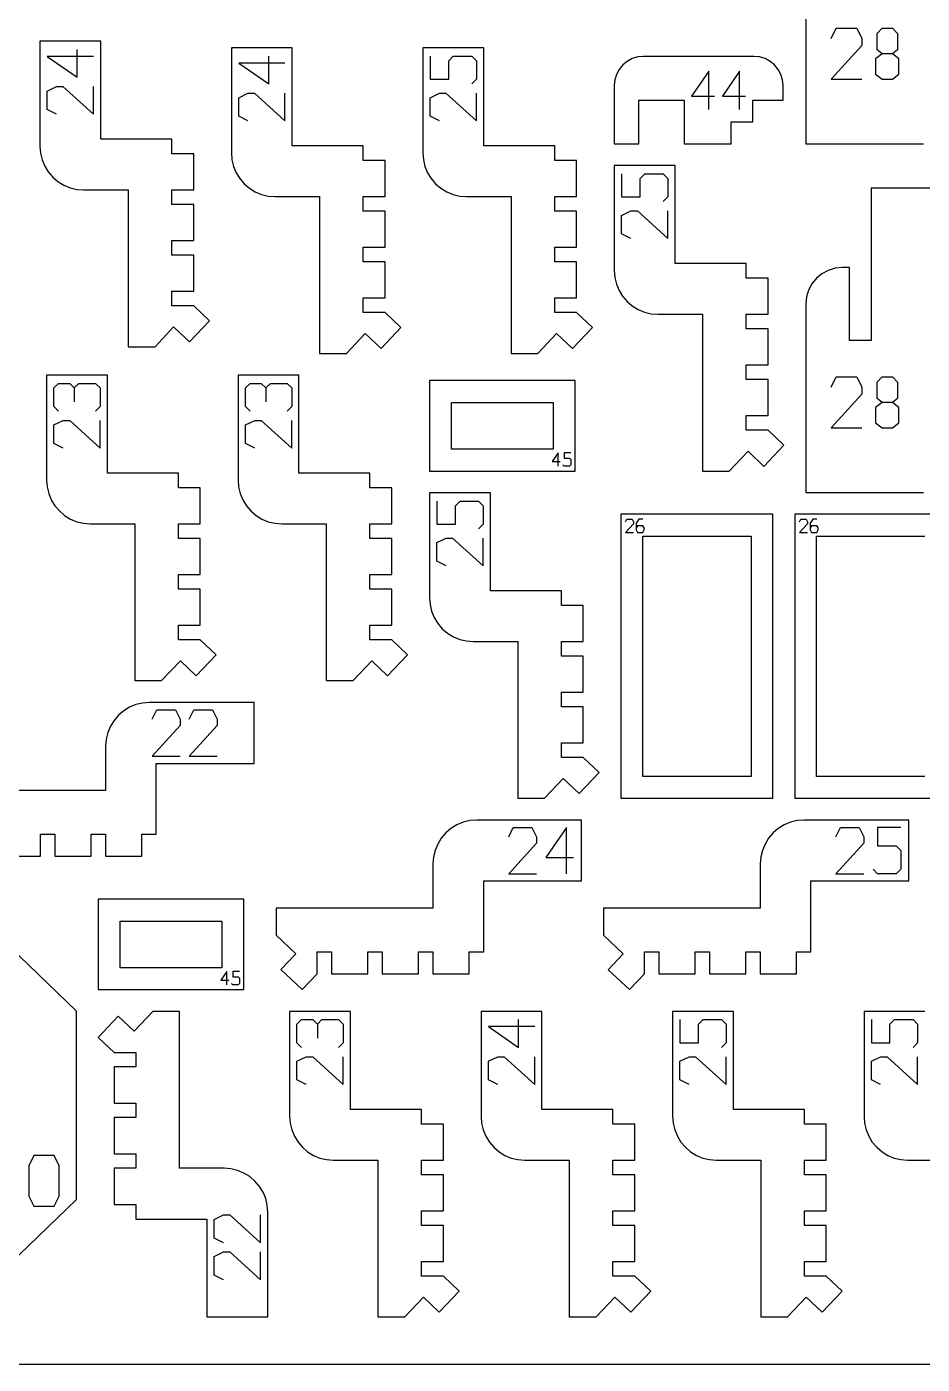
# Model space of a CAD drawing. Header units: millimetres. Extents: x 0 to 600, y 0 to 450.
# Drawn here: x 133.2 to 256.2, y 0 to 183.7 of the extents above; entities that cross this region are included whole.
import ezdxf

# ---------------------------------------------------------------- set-up
doc = ezdxf.new("R2010")
doc.units = ezdxf.units.MM
for name, color, linetype in [('CUT', 1, 'Continuous'), ('ENGRAVE', 5, 'Continuous'), ('SHEET', 8, 'Continuous')]:
    doc.layers.add(name, color=color, linetype=linetype)

msp = doc.modelspace()

# ---------------------------------------------------------------- linework, layer by layer
at = {"layer": 'CUT'}
for p, q in [((240.18, 193.56), (240.18, 167.66)), ((134.99, 181.74), (134.99, 167.33)), ((143.36, 181.74), (134.99, 181.74)), ((143.36, 168.29), (143.36, 181.74)), ((161.29, 180.83), (161.29, 166.41)), ((169.65, 180.83), (161.29, 180.83)), ((169.65, 167.38), (169.65, 180.83)), ((195.95, 180.83), (187.58, 180.83)), ((187.58, 180.83), (187.58, 166.41)), ((195.95, 167.38), (195.95, 180.83)), ((215.05, 178.49), (214.55, 177.89)), ((215.66, 178.99), (215.05, 178.49)), ((216.35, 179.36), (215.66, 178.99)), ((217.1, 179.59), (216.35, 179.36)), ((217.88, 179.66), (217.1, 179.59)), ((233.06, 179.66), (217.88, 179.66)), ((233.84, 179.59), (233.06, 179.66)), ((234.59, 179.36), (233.84, 179.59)), ((235.28, 178.99), (234.59, 179.36)), ((235.89, 178.49), (235.28, 178.99)), ((236.39, 177.89), (235.89, 178.49)), ((213.96, 176.44), (213.88, 175.66)), ((214.18, 177.19), (213.96, 176.44)), ((214.55, 177.89), (214.18, 177.19)), ((236.76, 177.19), (236.39, 177.89)), ((236.98, 176.44), (236.76, 177.19)), ((237.06, 175.66), (236.98, 176.44)), ((213.88, 175.66), (213.88, 167.66)), ((237.06, 173.66), (237.06, 175.66)), ((217.23, 167.66), (217.23, 173.66)), ((217.23, 173.66), (223.49, 173.66)), ((223.49, 173.66), (223.49, 167.66)), ((232.92, 170.66), (232.92, 173.66)), ((232.92, 173.66), (237.06, 173.66)), ((229.92, 167.66), (229.92, 170.66)), ((229.92, 170.66), (232.92, 170.66)), ((134.99, 167.33), (135.07, 166.39)), ((153.11, 168.29), (143.36, 168.29)), ((153.11, 166.29), (153.11, 168.29)), ((179.4, 167.38), (169.65, 167.38)), ((179.4, 165.37), (179.4, 167.38)), ((205.7, 167.38), (195.95, 167.38)), ((205.7, 165.37), (205.7, 167.38)), ((213.88, 167.66), (217.23, 167.66)), ((223.49, 167.66), (229.92, 167.66)), ((240.18, 167.66), (256.35, 167.66)), ((135.07, 166.39), (135.29, 165.48)), ((135.29, 165.48), (135.65, 164.61)), ((156.11, 166.29), (153.11, 166.29)), ((156.11, 161.33), (156.11, 166.29)), ((161.29, 166.41), (161.36, 165.48)), ((161.36, 165.48), (161.58, 164.56)), ((182.4, 165.37), (179.4, 165.37)), ((182.4, 160.41), (182.4, 165.37)), ((187.58, 166.41), (187.66, 165.48)), ((187.66, 165.48), (187.88, 164.56)), ((208.7, 165.37), (205.7, 165.37)), ((208.7, 160.41), (208.7, 165.37)), ((135.65, 164.61), (136.14, 163.8)), ((136.14, 163.8), (136.75, 163.09)), ((161.58, 164.56), (161.94, 163.69)), ((161.94, 163.69), (162.43, 162.89)), ((187.88, 164.56), (188.24, 163.69)), ((188.24, 163.69), (188.73, 162.89)), ((222.24, 164.66), (213.88, 164.66)), ((213.88, 164.66), (213.88, 150.25)), ((222.24, 151.21), (222.24, 164.66)), ((136.75, 163.09), (137.47, 162.48)), ((137.47, 162.48), (138.27, 161.98)), ((138.27, 161.98), (139.14, 161.62)), ((162.43, 162.89), (163.05, 162.17)), ((163.05, 162.17), (163.76, 161.56)), ((188.73, 162.89), (189.34, 162.17)), ((189.34, 162.17), (190.06, 161.56)), ((139.14, 161.62), (140.06, 161.4)), ((140.06, 161.4), (140.99, 161.33)), ((140.99, 161.33), (147.11, 161.33)), ((147.11, 161.33), (147.11, 139.79)), ((153.11, 161.33), (156.11, 161.33)), ((153.11, 159.33), (153.11, 161.33)), ((163.76, 161.56), (164.57, 161.07)), ((164.57, 161.07), (165.44, 160.71)), ((165.44, 160.71), (166.35, 160.49)), ((166.35, 160.49), (167.29, 160.41)), ((167.29, 160.41), (173.4, 160.41)), ((173.4, 160.41), (173.4, 138.87)), ((179.4, 160.41), (182.4, 160.41)), ((179.4, 158.41), (179.4, 160.41)), ((190.06, 161.56), (190.86, 161.07)), ((190.86, 161.07), (191.73, 160.71)), ((191.73, 160.71), (192.65, 160.49)), ((192.65, 160.49), (193.59, 160.41)), ((193.59, 160.41), (199.7, 160.41)), ((199.7, 160.41), (199.7, 138.87)), ((205.7, 160.41), (208.7, 160.41)), ((205.7, 158.41), (205.7, 160.41)), ((249.18, 161.55), (249.18, 140.65)), ((259.35, 161.55), (249.18, 161.55)), ((156.11, 159.33), (153.11, 159.33)), ((156.11, 154.37), (156.11, 159.33)), ((182.4, 158.41), (179.4, 158.41)), ((182.4, 153.45), (182.4, 158.41)), ((208.7, 158.41), (205.7, 158.41)), ((208.7, 153.45), (208.7, 158.41)), ((153.11, 154.37), (156.11, 154.37)), ((153.11, 152.37), (153.11, 154.37)), ((179.4, 153.45), (182.4, 153.45)), ((179.4, 151.45), (179.4, 153.45)), ((205.7, 153.45), (208.7, 153.45)), ((205.7, 151.45), (205.7, 153.45)), ((156.11, 152.37), (153.11, 152.37)), ((156.11, 147.41), (156.11, 152.37)), ((182.4, 151.45), (179.4, 151.45)), ((182.4, 146.49), (182.4, 151.45)), ((208.7, 151.45), (205.7, 151.45)), ((208.7, 146.49), (208.7, 151.45)), ((232, 151.21), (222.24, 151.21)), ((232, 149.21), (232, 151.21)), ((213.88, 150.25), (213.95, 149.31)), ((213.95, 149.31), (214.17, 148.39)), ((235, 149.21), (232, 149.21)), ((235, 144.25), (235, 149.21)), ((241.64, 149.19), (241.02, 148.43)), ((242.4, 149.81), (241.64, 149.19)), ((243.26, 150.27), (242.4, 149.81)), ((244.2, 150.56), (243.26, 150.27)), ((245.18, 150.66), (244.2, 150.56)), ((246.18, 150.66), (245.18, 150.66)), ((246.18, 140.65), (246.18, 150.66)), ((153.11, 145.41), (153.11, 147.41)), ((153.11, 147.41), (156.11, 147.41)), ((214.17, 148.39), (214.53, 147.52)), ((214.53, 147.52), (215.03, 146.72)), ((240.56, 147.57), (240.27, 146.63)), ((241.02, 148.43), (240.56, 147.57)), ((156.11, 145.41), (153.11, 145.41)), ((158.29, 143.34), (156.11, 145.41)), ((179.4, 144.49), (179.4, 146.49)), ((179.4, 146.49), (182.4, 146.49)), ((205.7, 146.49), (208.7, 146.49)), ((205.7, 144.49), (205.7, 146.49)), ((215.03, 146.72), (215.64, 146)), ((215.64, 146), (216.35, 145.39)), ((216.35, 145.39), (217.16, 144.9)), ((240.27, 146.63), (240.18, 145.65)), ((240.18, 145.65), (240.18, 119.76)), ((155.54, 140.44), (158.29, 143.34)), ((182.4, 144.49), (179.4, 144.49)), ((184.58, 142.43), (182.4, 144.49)), ((208.7, 144.49), (205.7, 144.49)), ((210.88, 142.43), (208.7, 144.49)), ((217.16, 144.9), (218.03, 144.54)), ((218.03, 144.54), (218.94, 144.32)), ((218.94, 144.32), (219.88, 144.25)), ((219.88, 144.25), (225.99, 144.25)), ((225.99, 144.25), (225.99, 122.71)), ((232, 144.25), (235, 144.25)), ((232, 142.25), (232, 144.25)), ((150.8, 139.79), (153.36, 142.5)), ((153.36, 142.5), (155.54, 140.44)), ((177.09, 138.87), (179.66, 141.58)), ((179.66, 141.58), (181.84, 139.52)), ((181.84, 139.52), (184.58, 142.43)), ((203.39, 138.87), (205.95, 141.58)), ((205.95, 141.58), (208.13, 139.52)), ((208.13, 139.52), (210.88, 142.43)), ((235, 142.25), (232, 142.25)), ((235, 137.28), (235, 142.25)), ((147.11, 139.79), (150.8, 139.79)), ((249.18, 140.65), (246.18, 140.65)), ((173.4, 138.87), (177.09, 138.87)), ((199.7, 138.87), (203.39, 138.87)), ((232, 137.28), (235, 137.28)), ((232, 135.28), (232, 137.28)), ((144.27, 135.87), (135.91, 135.87)), ((135.91, 135.87), (135.91, 121.46)), ((144.27, 122.42), (144.27, 135.87)), ((170.57, 135.87), (162.2, 135.87)), ((162.2, 135.87), (162.2, 121.46)), ((170.57, 122.42), (170.57, 135.87)), ((188.5, 135.14), (188.5, 122.71)), ((208.5, 135.14), (188.5, 135.14)), ((208.5, 122.71), (208.5, 135.14)), ((235, 135.28), (232, 135.28)), ((235, 130.32), (235, 135.28)), ((191.5, 125.71), (191.5, 132.14)), ((191.5, 132.14), (205.5, 132.14)), ((205.5, 132.14), (205.5, 125.71)), ((232, 130.32), (235, 130.32)), ((232, 128.32), (232, 130.32)), ((235, 128.32), (232, 128.32)), ((237.18, 126.26), (235, 128.32)), ((205.5, 125.71), (191.5, 125.71)), ((229.68, 122.71), (232.25, 125.42)), ((232.25, 125.42), (234.43, 123.35)), ((234.43, 123.35), (237.18, 126.26)), ((135.91, 121.46), (135.98, 120.52)), ((154.02, 122.42), (144.27, 122.42)), ((154.02, 120.42), (154.02, 122.42)), ((162.2, 121.46), (162.28, 120.52)), ((180.32, 122.42), (170.57, 122.42)), ((180.32, 120.42), (180.32, 122.42)), ((188.5, 122.71), (208.5, 122.71)), ((225.99, 122.71), (229.68, 122.71)), ((135.98, 120.52), (136.2, 119.61)), ((136.2, 119.61), (136.56, 118.73)), ((157.02, 120.42), (154.02, 120.42)), ((157.02, 115.46), (157.02, 120.42)), ((162.28, 120.52), (162.5, 119.61)), ((162.5, 119.61), (162.86, 118.73)), ((183.32, 120.42), (180.32, 120.42)), ((183.32, 115.46), (183.32, 120.42)), ((196.86, 119.71), (188.5, 119.71)), ((188.5, 119.71), (188.5, 105.29)), ((196.86, 106.25), (196.86, 119.71)), ((240.18, 119.76), (256.35, 119.76)), ((136.56, 118.73), (137.05, 117.93)), ((137.05, 117.93), (137.67, 117.22)), ((162.86, 118.73), (163.35, 117.93)), ((163.35, 117.93), (163.96, 117.22)), ((137.67, 117.22), (138.38, 116.6)), ((138.38, 116.6), (139.19, 116.11)), ((139.19, 116.11), (140.06, 115.75)), ((163.96, 117.22), (164.68, 116.6)), ((164.68, 116.6), (165.48, 116.11)), ((165.48, 116.11), (166.35, 115.75)), ((235.67, 116.76), (214.8, 116.76)), ((214.8, 116.76), (214.8, 77.75)), ((235.67, 77.75), (235.67, 116.76)), ((259.54, 116.76), (238.67, 116.76)), ((238.67, 116.76), (238.67, 77.75)), ((140.06, 115.75), (140.97, 115.53)), ((140.97, 115.53), (141.91, 115.46)), ((141.91, 115.46), (148.02, 115.46)), ((148.02, 115.46), (148.02, 93.92)), ((154.02, 115.46), (157.02, 115.46)), ((154.02, 113.46), (154.02, 115.46)), ((166.35, 115.75), (167.27, 115.53)), ((167.27, 115.53), (168.21, 115.46)), ((168.21, 115.46), (174.32, 115.46)), ((174.32, 115.46), (174.32, 93.92)), ((180.32, 115.46), (183.32, 115.46)), ((180.32, 113.46), (180.32, 115.46)), ((157.02, 113.46), (154.02, 113.46)), ((157.02, 108.5), (157.02, 113.46)), ((183.32, 113.46), (180.32, 113.46)), ((183.32, 108.5), (183.32, 113.46)), ((217.8, 113.76), (232.67, 113.76)), ((217.8, 80.75), (217.8, 113.76)), ((232.67, 113.76), (232.67, 80.75)), ((241.67, 113.76), (256.54, 113.76)), ((241.67, 80.75), (241.67, 113.76)), ((154.02, 108.5), (157.02, 108.5)), ((154.02, 106.5), (154.02, 108.5)), ((180.32, 108.5), (183.32, 108.5)), ((180.32, 106.5), (180.32, 108.5)), ((157.02, 106.5), (154.02, 106.5)), ((157.02, 101.53), (157.02, 106.5)), ((183.32, 106.5), (180.32, 106.5)), ((183.32, 101.53), (183.32, 106.5)), ((188.5, 105.29), (188.57, 104.35)), ((206.62, 106.25), (196.86, 106.25)), ((206.62, 104.25), (206.62, 106.25)), ((188.57, 104.35), (188.79, 103.44)), ((188.79, 103.44), (189.15, 102.57)), ((209.62, 104.25), (206.62, 104.25)), ((209.62, 99.29), (209.62, 104.25)), ((154.02, 101.53), (157.02, 101.53)), ((154.02, 99.53), (154.02, 101.53)), ((180.32, 101.53), (183.32, 101.53)), ((180.32, 99.53), (180.32, 101.53)), ((189.15, 102.57), (189.65, 101.77)), ((189.65, 101.77), (190.26, 101.05)), ((157.02, 99.53), (154.02, 99.53)), ((159.2, 97.47), (157.02, 99.53)), ((183.32, 99.53), (180.32, 99.53)), ((185.5, 97.47), (183.32, 99.53)), ((190.26, 101.05), (190.97, 100.44)), ((190.97, 100.44), (191.78, 99.95)), ((191.78, 99.95), (192.65, 99.58)), ((192.65, 99.58), (193.56, 99.37)), ((193.56, 99.37), (194.5, 99.29)), ((194.5, 99.29), (200.61, 99.29)), ((200.61, 99.29), (200.61, 77.75)), ((206.62, 99.29), (209.62, 99.29)), ((206.62, 97.29), (206.62, 99.29)), ((156.45, 94.57), (159.2, 97.47)), ((182.75, 94.57), (185.5, 97.47)), ((151.71, 93.92), (154.28, 96.63)), ((154.28, 96.63), (156.45, 94.57)), ((178.01, 93.92), (180.57, 96.63)), ((180.57, 96.63), (182.75, 94.57)), ((209.62, 97.29), (206.62, 97.29)), ((209.62, 92.33), (209.62, 97.29)), ((148.02, 93.92), (151.71, 93.92)), ((174.32, 93.92), (178.01, 93.92)), ((206.62, 92.33), (209.62, 92.33)), ((206.62, 90.33), (206.62, 92.33)), ((147.3, 90.26), (146.5, 89.77)), ((148.17, 90.62), (147.3, 90.26)), ((149.08, 90.84), (148.17, 90.62)), ((150.02, 90.92), (149.08, 90.84)), ((164.44, 90.92), (150.02, 90.92)), ((164.44, 82.55), (164.44, 90.92)), ((209.62, 90.33), (206.62, 90.33)), ((209.62, 85.37), (209.62, 90.33)), ((145.17, 88.44), (144.68, 87.64)), ((145.78, 89.16), (145.17, 88.44)), ((146.5, 89.77), (145.78, 89.16)), ((144.32, 86.77), (144.1, 85.86)), ((144.68, 87.64), (144.32, 86.77)), ((144.1, 85.86), (144.02, 84.92)), ((144.02, 84.92), (144.02, 78.8)), ((206.62, 85.37), (209.62, 85.37)), ((206.62, 83.37), (206.62, 85.37)), ((209.62, 83.37), (206.62, 83.37)), ((211.8, 81.31), (209.62, 83.37)), ((150.98, 82.55), (164.44, 82.55)), ((150.98, 72.8), (150.98, 82.55)), ((209.05, 78.4), (211.8, 81.31)), ((204.3, 77.75), (206.87, 80.46)), ((206.87, 80.46), (209.05, 78.4)), ((232.67, 80.75), (217.8, 80.75)), ((256.54, 80.75), (241.67, 80.75)), ((144.02, 78.8), (122.48, 78.8)), ((200.61, 77.75), (204.3, 77.75)), ((214.8, 77.75), (235.67, 77.75)), ((238.67, 77.75), (259.54, 77.75)), ((191.45, 73.61), (190.74, 72.99)), ((192.25, 74.1), (191.45, 73.61)), ((193.12, 74.46), (192.25, 74.1)), ((194.04, 74.68), (193.12, 74.46)), ((194.98, 74.75), (194.04, 74.68)), ((209.39, 74.75), (194.98, 74.75)), ((209.39, 66.39), (209.39, 74.75)), ((236.41, 73.61), (235.69, 72.99)), ((237.21, 74.1), (236.41, 73.61)), ((238.08, 74.46), (237.21, 74.1)), ((239, 74.68), (238.08, 74.46)), ((239.93, 74.75), (239, 74.68)), ((254.35, 74.75), (239.93, 74.75)), ((254.35, 66.39), (254.35, 74.75)), ((135.06, 72.8), (137.06, 72.8)), ((135.06, 69.8), (135.06, 72.8)), ((137.06, 72.8), (137.06, 69.8)), ((142.02, 72.8), (144.02, 72.8)), ((142.02, 69.8), (142.02, 72.8)), ((144.02, 72.8), (144.02, 69.8)), ((148.98, 72.8), (150.98, 72.8)), ((148.98, 69.8), (148.98, 72.8)), ((190.12, 72.28), (189.63, 71.47)), ((190.74, 72.99), (190.12, 72.28)), ((235.08, 72.28), (234.59, 71.47)), ((235.69, 72.99), (235.08, 72.28)), ((189.27, 70.6), (189.05, 69.69)), ((189.63, 71.47), (189.27, 70.6)), ((234.23, 70.6), (234.01, 69.69)), ((234.59, 71.47), (234.23, 70.6)), ((130.1, 69.8), (135.06, 69.8)), ((137.06, 69.8), (142.02, 69.8)), ((144.02, 69.8), (148.98, 69.8)), ((189.05, 69.69), (188.98, 68.75)), ((188.98, 68.75), (188.98, 62.64)), ((234.01, 69.69), (233.93, 68.75)), ((233.93, 68.75), (233.93, 62.64)), ((195.94, 66.39), (209.39, 66.39)), ((195.94, 56.64), (195.94, 66.39)), ((240.89, 66.39), (254.35, 66.39)), ((240.89, 56.64), (240.89, 66.39)), ((143, 63.89), (143, 51.46)), ((163, 63.89), (143, 63.89)), ((163, 51.46), (163, 63.89)), ((188.98, 62.64), (167.44, 62.64)), ((167.44, 62.64), (167.44, 58.95)), ((233.93, 62.64), (212.39, 62.64)), ((212.39, 62.64), (212.39, 58.95)), ((146, 54.46), (146, 60.88)), ((146, 60.88), (160, 60.88)), ((160, 60.88), (160, 54.46)), ((167.44, 58.95), (170.15, 56.38)), ((212.39, 58.95), (215.1, 56.38)), ((140, 48.5), (129.52, 58.62)), ((170.15, 56.38), (168.09, 54.21)), ((173.05, 56.64), (175.05, 56.64)), ((173.05, 53.64), (173.05, 56.64)), ((175.05, 56.64), (175.05, 53.64)), ((180.02, 53.64), (180.02, 56.64)), ((180.02, 56.64), (182.02, 56.64)), ((182.02, 56.64), (182.02, 53.64)), ((186.98, 56.64), (188.98, 56.64)), ((186.98, 53.64), (186.98, 56.64)), ((188.98, 56.64), (188.98, 53.64)), ((193.94, 56.64), (195.94, 56.64)), ((193.94, 53.64), (193.94, 56.64)), ((215.1, 56.38), (213.04, 54.2)), ((218.01, 53.63), (218.01, 56.64)), ((218.01, 56.64), (220.01, 56.64)), ((220.01, 56.64), (220.01, 53.63)), ((224.97, 53.63), (224.97, 56.64)), ((224.97, 56.64), (226.97, 56.64)), ((226.97, 56.64), (226.97, 53.63)), ((231.93, 56.64), (233.93, 56.64)), ((231.93, 53.63), (231.93, 56.64)), ((233.93, 56.64), (233.93, 53.63)), ((238.89, 56.64), (240.89, 56.64)), ((238.89, 53.63), (238.89, 56.64)), ((160, 54.46), (146, 54.46)), ((168.09, 54.21), (170.99, 51.46)), ((170.99, 51.46), (173.05, 53.64)), ((175.05, 53.64), (180.02, 53.64)), ((182.02, 53.64), (186.98, 53.64)), ((188.98, 53.64), (193.94, 53.64)), ((213.04, 54.2), (215.95, 51.46)), ((215.95, 51.46), (218.01, 53.63)), ((220.01, 53.63), (224.97, 53.63)), ((226.97, 53.63), (231.93, 53.63)), ((233.93, 53.63), (238.89, 53.63)), ((143, 51.46), (163, 51.46)), ((140, 22.62), (140, 48.5)), ((145.74, 47.81), (143, 44.9)), ((147.92, 45.75), (145.74, 47.81)), ((150.49, 48.46), (147.92, 45.75)), ((154.18, 48.46), (150.49, 48.46)), ((154.18, 26.92), (154.18, 48.46)), ((177.66, 48.46), (169.29, 48.46)), ((169.29, 48.46), (169.29, 34.04)), ((177.66, 35), (177.66, 48.46)), ((195.59, 48.46), (195.59, 34.04)), ((203.95, 48.46), (195.59, 48.46)), ((203.95, 35), (203.95, 48.46)), ((230.25, 48.46), (221.88, 48.46)), ((221.88, 48.46), (221.88, 34.04)), ((230.25, 35), (230.25, 48.46)), ((256.54, 48.46), (248.18, 48.46)), ((248.18, 48.46), (248.18, 34.04)), ((143, 44.9), (145.18, 42.84)), ((145.18, 42.84), (148.18, 42.84)), ((148.18, 42.84), (148.18, 40.84)), ((145.18, 40.84), (145.18, 35.88)), ((148.18, 40.84), (145.18, 40.84)), ((145.18, 35.88), (148.18, 35.88)), ((148.18, 35.88), (148.18, 33.88)), ((187.41, 35), (177.66, 35)), ((187.41, 33), (187.41, 35)), ((213.7, 35), (203.95, 35)), ((213.7, 33), (213.7, 35)), ((240, 35), (230.25, 35)), ((240, 33), (240, 35)), ((145.18, 33.88), (145.18, 28.92)), ((148.18, 33.88), (145.18, 33.88)), ((169.29, 34.04), (169.36, 33.1)), ((169.36, 33.1), (169.58, 32.19)), ((195.59, 34.04), (195.66, 33.1)), ((195.66, 33.1), (195.88, 32.19)), ((221.88, 34.04), (221.96, 33.1)), ((221.96, 33.1), (222.18, 32.19)), ((248.18, 34.04), (248.25, 33.1)), ((248.25, 33.1), (248.47, 32.19)), ((169.58, 32.19), (169.94, 31.32)), ((169.94, 31.32), (170.44, 30.51)), ((190.41, 33), (187.41, 33)), ((190.41, 28.04), (190.41, 33)), ((195.88, 32.19), (196.24, 31.32)), ((196.24, 31.32), (196.73, 30.51)), ((216.7, 33), (213.7, 33)), ((216.7, 28.04), (216.7, 33)), ((222.18, 32.19), (222.54, 31.32)), ((222.54, 31.32), (223.03, 30.51)), ((243, 33), (240, 33)), ((243, 28.04), (243, 33)), ((248.47, 32.19), (248.83, 31.32)), ((248.83, 31.32), (249.32, 30.51)), ((170.44, 30.51), (171.05, 29.8)), ((171.05, 29.8), (171.76, 29.19)), ((196.73, 30.51), (197.34, 29.8)), ((197.34, 29.8), (198.06, 29.19)), ((223.03, 30.51), (223.64, 29.8)), ((223.64, 29.8), (224.36, 29.19)), ((249.32, 30.51), (249.94, 29.8)), ((249.94, 29.8), (250.65, 29.19)), ((145.18, 28.92), (148.18, 28.92)), ((148.18, 28.92), (148.18, 26.92)), ((171.76, 29.19), (172.57, 28.69)), ((172.57, 28.69), (173.44, 28.33)), ((173.44, 28.33), (174.35, 28.11)), ((174.35, 28.11), (175.29, 28.04)), ((175.29, 28.04), (181.4, 28.04)), ((181.4, 28.04), (181.4, 6.5)), ((187.41, 28.04), (190.41, 28.04)), ((187.41, 26.04), (187.41, 28.04)), ((198.06, 29.19), (198.86, 28.69)), ((198.86, 28.69), (199.73, 28.33)), ((199.73, 28.33), (200.65, 28.11)), ((200.65, 28.11), (201.59, 28.04)), ((201.59, 28.04), (207.7, 28.04)), ((207.7, 28.04), (207.7, 6.5)), ((213.7, 28.04), (216.7, 28.04)), ((213.7, 26.04), (213.7, 28.04)), ((224.36, 29.19), (225.16, 28.69)), ((225.16, 28.69), (226.03, 28.33)), ((226.03, 28.33), (226.94, 28.11)), ((226.94, 28.11), (227.88, 28.04)), ((227.88, 28.04), (234, 28.04)), ((234, 28.04), (234, 6.5)), ((240, 28.04), (243, 28.04)), ((240, 26.04), (240, 28.04)), ((250.65, 29.19), (251.45, 28.69)), ((251.45, 28.69), (252.32, 28.33)), ((252.32, 28.33), (253.24, 28.11)), ((253.24, 28.11), (254.18, 28.04)), ((254.18, 28.04), (260.29, 28.04)), ((145.18, 26.92), (145.18, 21.95)), ((148.18, 26.92), (145.18, 26.92)), ((160.29, 26.92), (154.18, 26.92)), ((161.23, 26.84), (160.29, 26.92)), ((162.14, 26.62), (161.23, 26.84)), ((163.01, 26.26), (162.14, 26.62)), ((163.82, 25.77), (163.01, 26.26)), ((164.53, 25.16), (163.82, 25.77)), ((190.41, 26.04), (187.41, 26.04)), ((190.41, 21.08), (190.41, 26.04)), ((216.7, 26.04), (213.7, 26.04)), ((216.7, 21.08), (216.7, 26.04)), ((243, 26.04), (240, 26.04)), ((243, 21.08), (243, 26.04)), ((165.14, 24.44), (164.53, 25.16)), ((165.64, 23.64), (165.14, 24.44)), ((129.52, 12.5), (140, 22.62)), ((166, 22.77), (165.64, 23.64)), ((166.22, 21.85), (166, 22.77)), ((145.18, 21.95), (148.18, 21.95)), ((148.18, 21.95), (148.18, 19.95)), ((166.29, 20.91), (166.22, 21.85)), ((166.29, 6.5), (166.29, 20.91)), ((187.41, 21.08), (190.41, 21.08)), ((187.41, 19.08), (187.41, 21.08)), ((213.7, 21.08), (216.7, 21.08)), ((213.7, 19.08), (213.7, 21.08)), ((240, 21.08), (243, 21.08)), ((240, 19.08), (240, 21.08)), ((148.18, 19.95), (157.93, 19.95)), ((157.93, 19.95), (157.93, 6.5)), ((190.41, 19.08), (187.41, 19.08)), ((190.41, 14.12), (190.41, 19.08)), ((216.7, 19.08), (213.7, 19.08)), ((216.7, 14.12), (216.7, 19.08)), ((243, 19.08), (240, 19.08)), ((243, 14.12), (243, 19.08)), ((187.41, 14.12), (190.41, 14.12)), ((187.41, 12.12), (187.41, 14.12)), ((213.7, 12.12), (213.7, 14.12)), ((213.7, 14.12), (216.7, 14.12)), ((240, 14.12), (243, 14.12)), ((240, 12.12), (240, 14.12)), ((190.41, 12.12), (187.41, 12.12)), ((192.59, 10.05), (190.41, 12.12)), ((216.7, 12.12), (213.7, 12.12)), ((218.88, 10.05), (216.7, 12.12)), ((243, 12.12), (240, 12.12)), ((245.18, 10.05), (243, 12.12)), ((185.09, 6.5), (187.66, 9.21)), ((187.66, 9.21), (189.84, 7.15)), ((189.84, 7.15), (192.59, 10.05)), ((211.39, 6.5), (213.95, 9.21)), ((213.95, 9.21), (216.13, 7.15)), ((216.13, 7.15), (218.88, 10.05)), ((237.68, 6.5), (240.25, 9.21)), ((240.25, 9.21), (242.43, 7.15)), ((242.43, 7.15), (245.18, 10.05)), ((157.93, 6.5), (166.29, 6.5)), ((181.4, 6.5), (185.09, 6.5)), ((207.7, 6.5), (211.39, 6.5)), ((234, 6.5), (237.68, 6.5))]:
    msp.add_line(p, q, dxfattribs=at)
at = {"layer": 'ENGRAVE'}
for p, q in [((243.67, 182.13), (244.37, 183.53)), ((244.37, 183.53), (247.17, 183.53)), ((247.17, 183.53), (247.87, 182.13)), ((247.87, 182.13), (247.87, 181.15)), ((249.97, 182.83), (250.67, 183.53)), ((249.97, 180.59), (249.97, 182.83)), ((250.67, 183.53), (252.07, 183.53)), ((252.07, 183.53), (252.77, 182.83)), ((252.77, 182.83), (252.77, 180.59)), ((140.13, 176.81), (140.13, 180.63)), ((247.87, 181.15), (243.67, 176.53)), ((250.67, 180.03), (249.97, 180.59)), ((252.77, 180.59), (252.07, 180.03)), ((142.36, 179.67), (136, 179.67)), ((136, 179.67), (140.13, 176.81)), ((168.65, 178.76), (162.3, 178.76)), ((162.3, 178.76), (166.43, 175.9)), ((166.43, 175.9), (166.43, 179.71)), ((188.6, 179.71), (188.6, 176.53)), ((191.14, 179.07), (191.77, 179.71)), ((191.14, 176.53), (191.14, 179.07)), ((191.77, 179.71), (194.31, 179.71)), ((194.31, 179.71), (194.95, 179.07)), ((194.95, 179.07), (194.95, 176.53)), ((250.67, 180.03), (249.76, 179.33)), ((249.76, 179.33), (249.76, 177.23)), ((252.07, 180.03), (250.67, 180.03)), ((252.98, 179.33), (252.07, 180.03)), ((252.98, 177.23), (252.98, 179.33)), ((188.6, 176.53), (191.14, 176.53)), ((194.95, 176.53), (194.31, 175.9)), ((226.87, 177.66), (224.49, 174.22)), ((226.87, 172.37), (226.87, 177.66)), ((231.1, 177.66), (228.72, 174.22)), ((231.1, 172.37), (231.1, 177.66)), ((243.67, 176.53), (247.87, 176.53)), ((249.76, 177.23), (250.67, 176.53)), ((250.67, 176.53), (252.07, 176.53)), ((252.07, 176.53), (252.98, 177.23)), ((136, 174.91), (137.27, 175.54)), ((136, 172.37), (136, 174.91)), ((137.27, 175.54), (138.16, 175.54)), ((138.16, 175.54), (142.36, 171.73)), ((142.36, 171.73), (142.36, 175.54)), ((162.3, 173.99), (163.57, 174.63)), ((163.57, 174.63), (164.46, 174.63)), ((164.46, 174.63), (168.65, 170.81)), ((168.65, 170.81), (168.65, 174.63)), ((188.6, 173.99), (189.87, 174.63)), ((189.87, 174.63), (190.76, 174.63)), ((190.76, 174.63), (194.95, 170.81)), ((194.95, 170.81), (194.95, 174.63)), ((162.3, 171.45), (162.3, 173.99)), ((188.6, 171.45), (188.6, 173.99)), ((224.49, 174.22), (227.66, 174.22)), ((228.72, 174.22), (231.89, 174.22)), ((137.27, 171.73), (136, 172.37)), ((163.57, 170.81), (162.3, 171.45)), ((189.87, 170.81), (188.6, 171.45)), ((214.89, 163.54), (214.89, 160.37)), ((217.43, 162.91), (218.07, 163.54)), ((218.07, 163.54), (220.61, 163.54)), ((220.61, 163.54), (221.24, 162.91)), ((217.43, 160.37), (217.43, 162.91)), ((221.24, 162.91), (221.24, 160.37)), ((214.89, 160.37), (217.43, 160.37)), ((221.24, 160.37), (220.61, 159.73)), ((214.89, 157.82), (216.16, 158.46)), ((216.16, 158.46), (217.05, 158.46)), ((217.05, 158.46), (221.24, 154.65)), ((221.24, 154.65), (221.24, 158.46)), ((214.89, 155.28), (214.89, 157.82)), ((216.16, 154.65), (214.89, 155.28)), ((136.92, 134.12), (137.55, 134.75)), ((137.55, 134.75), (139.08, 134.75)), ((139.08, 134.75), (139.71, 134.12)), ((139.71, 134.12), (140.35, 134.75)), ((140.35, 134.75), (142.64, 134.75)), ((142.64, 134.75), (143.27, 134.12)), ((163.21, 134.12), (163.85, 134.75)), ((163.85, 134.75), (165.38, 134.75)), ((165.38, 134.75), (166.01, 134.12)), ((166.01, 134.12), (166.65, 134.75)), ((166.65, 134.75), (168.93, 134.75)), ((168.93, 134.75), (169.57, 134.12)), ((243.67, 134.23), (244.37, 135.63)), ((244.37, 135.63), (247.17, 135.63)), ((247.17, 135.63), (247.87, 134.23)), ((247.87, 134.23), (247.87, 133.25)), ((249.97, 134.93), (250.67, 135.63)), ((249.97, 132.69), (249.97, 134.93)), ((250.67, 135.63), (252.07, 135.63)), ((252.07, 135.63), (252.77, 134.93)), ((252.77, 134.93), (252.77, 132.69)), ((136.92, 131.58), (136.92, 134.12)), ((139.71, 134.12), (139.71, 132.21)), ((143.27, 134.12), (143.27, 131.58)), ((163.21, 131.58), (163.21, 134.12)), ((166.01, 134.12), (166.01, 132.21)), ((169.57, 134.12), (169.57, 131.58)), ((247.87, 133.25), (243.67, 128.63)), ((250.67, 132.13), (249.97, 132.69)), ((252.77, 132.69), (252.07, 132.13)), ((137.55, 130.94), (136.92, 131.58)), ((143.27, 131.58), (142.64, 130.94)), ((163.85, 130.94), (163.21, 131.58)), ((169.57, 131.58), (168.93, 130.94)), ((250.67, 132.13), (249.76, 131.43)), ((249.76, 131.43), (249.76, 129.33)), ((252.07, 132.13), (250.67, 132.13)), ((252.98, 131.43), (252.07, 132.13)), ((252.98, 129.33), (252.98, 131.43)), ((136.92, 129.04), (138.19, 129.67)), ((136.92, 126.49), (136.92, 129.04)), ((138.19, 129.67), (139.08, 129.67)), ((139.08, 129.67), (143.27, 125.86)), ((143.27, 125.86), (143.27, 129.67)), ((163.21, 129.04), (164.49, 129.67)), ((163.21, 126.49), (163.21, 129.04)), ((164.49, 129.67), (165.38, 129.67)), ((165.38, 129.67), (169.57, 125.86)), ((169.57, 125.86), (169.57, 129.67)), ((243.67, 128.63), (247.87, 128.63)), ((249.76, 129.33), (250.67, 128.63)), ((250.67, 128.63), (252.07, 128.63)), ((252.07, 128.63), (252.98, 129.33)), ((138.19, 125.86), (136.92, 126.49)), ((164.49, 125.86), (163.21, 126.49)), ((206.19, 125.21), (205.36, 124.02)), ((206.19, 123.38), (206.19, 125.21)), ((207.93, 125.21), (207.01, 125.21)), ((207.01, 125.21), (207.01, 124.48)), ((205.36, 124.02), (206.46, 124.02)), ((207.01, 123.38), (206.83, 123.56)), ((207.01, 124.48), (207.74, 124.48)), ((207.74, 123.38), (207.01, 123.38)), ((207.74, 124.48), (207.93, 124.29)), ((207.93, 123.56), (207.74, 123.38)), ((207.93, 124.29), (207.93, 123.56)), ((189.51, 118.59), (189.51, 115.41)), ((192.05, 117.95), (192.69, 118.59)), ((192.05, 115.41), (192.05, 117.95)), ((192.69, 118.59), (195.23, 118.59)), ((195.23, 118.59), (195.86, 117.95)), ((195.86, 117.95), (195.86, 115.41)), ((215.43, 115.72), (215.61, 116.09)), ((215.61, 116.09), (216.34, 116.09)), ((216.34, 116.09), (216.53, 115.72)), ((217.26, 116.09), (216.89, 115.54)), ((217.81, 116.09), (217.26, 116.09)), ((239.3, 115.72), (239.48, 116.09)), ((239.48, 116.09), (240.22, 116.09)), ((240.22, 116.09), (240.4, 115.72)), ((241.13, 116.09), (240.76, 115.54)), ((241.68, 116.09), (241.13, 116.09)), ((189.51, 115.41), (192.05, 115.41)), ((195.86, 115.41), (195.23, 114.78)), ((216.53, 115.47), (215.43, 114.26)), ((215.43, 114.26), (216.53, 114.26)), ((216.53, 115.72), (216.53, 115.47)), ((216.89, 115.54), (216.89, 114.62)), ((217.07, 115.17), (216.89, 114.9)), ((216.89, 114.62), (217.07, 114.26)), ((217.81, 115.17), (217.07, 115.17)), ((217.07, 114.26), (217.81, 114.26)), ((217.99, 114.9), (217.81, 115.17)), ((217.81, 114.26), (217.99, 114.62)), ((217.99, 114.62), (217.99, 114.9)), ((240.4, 115.47), (239.3, 114.26)), ((239.3, 114.26), (240.4, 114.26)), ((240.4, 115.72), (240.4, 115.47)), ((240.76, 115.54), (240.76, 114.62)), ((240.95, 115.17), (240.76, 114.9)), ((240.76, 114.62), (240.95, 114.26)), ((241.68, 115.17), (240.95, 115.17)), ((240.95, 114.26), (241.68, 114.26)), ((241.86, 114.9), (241.68, 115.17)), ((241.68, 114.26), (241.86, 114.62)), ((241.86, 114.62), (241.86, 114.9)), ((189.51, 112.87), (190.78, 113.5)), ((189.51, 110.33), (189.51, 112.87)), ((190.78, 113.5), (191.67, 113.5)), ((191.67, 113.5), (195.86, 109.69)), ((195.86, 109.69), (195.86, 113.5)), ((190.78, 109.69), (189.51, 110.33)), ((150.43, 88.64), (151.06, 89.91)), ((151.06, 89.91), (153.6, 89.91)), ((153.6, 89.91), (154.24, 88.64)), ((154.24, 88.64), (154.24, 87.75)), ((155.51, 88.64), (156.15, 89.91)), ((156.15, 89.91), (158.69, 89.91)), ((158.69, 89.91), (159.32, 88.64)), ((159.32, 88.64), (159.32, 87.75)), ((154.24, 87.75), (150.43, 83.55)), ((159.32, 87.75), (155.51, 83.55)), ((150.43, 83.55), (154.24, 83.55)), ((155.51, 83.55), (159.32, 83.55)), ((199.38, 72.47), (200.01, 73.74)), ((200.01, 73.74), (202.56, 73.74)), ((202.56, 73.74), (203.19, 72.47)), ((207.32, 73.74), (204.46, 69.61)), ((207.32, 67.39), (207.32, 73.74)), ((244.33, 72.47), (244.97, 73.74)), ((244.97, 73.74), (247.51, 73.74)), ((247.51, 73.74), (248.15, 72.47)), ((253.23, 73.74), (250.05, 73.74)), ((250.05, 73.74), (250.05, 71.2)), ((203.19, 72.47), (203.19, 71.58)), ((248.15, 72.47), (248.15, 71.58)), ((203.19, 71.58), (199.38, 67.39)), ((248.15, 71.58), (244.33, 67.39)), ((250.05, 71.2), (252.59, 71.2)), ((252.59, 71.2), (253.23, 70.56)), ((253.23, 70.56), (253.23, 68.02)), ((204.46, 69.61), (208.27, 69.61)), ((250.05, 67.39), (249.42, 68.02)), ((253.23, 68.02), (252.59, 67.39)), ((199.38, 67.39), (203.19, 67.39)), ((244.33, 67.39), (248.15, 67.39)), ((252.59, 67.39), (250.05, 67.39)), ((160.68, 53.96), (159.86, 52.77)), ((160.68, 52.13), (160.68, 53.96)), ((162.42, 53.96), (161.51, 53.96)), ((161.51, 53.96), (161.51, 53.22)), ((159.86, 52.77), (160.96, 52.77)), ((161.51, 52.13), (161.32, 52.31)), ((161.51, 53.22), (162.24, 53.22)), ((162.24, 52.13), (161.51, 52.13)), ((162.24, 53.22), (162.42, 53.04)), ((162.42, 52.31), (162.24, 52.13)), ((162.42, 53.04), (162.42, 52.31)), ((170.3, 46.7), (170.94, 47.34)), ((170.3, 44.16), (170.3, 46.7)), ((170.94, 47.34), (172.46, 47.34)), ((172.46, 47.34), (173.1, 46.7)), ((173.1, 46.7), (173.73, 47.34)), ((173.1, 46.7), (173.1, 44.8)), ((173.73, 47.34), (176.02, 47.34)), ((176.02, 47.34), (176.66, 46.7)), ((176.66, 46.7), (176.66, 44.16)), ((202.95, 46.38), (196.6, 46.38)), ((196.6, 46.38), (200.73, 43.52)), ((200.73, 43.52), (200.73, 47.34)), ((222.89, 47.34), (222.89, 44.16)), ((225.43, 46.7), (226.07, 47.34)), ((225.43, 44.16), (225.43, 46.7)), ((226.07, 47.34), (228.61, 47.34)), ((228.61, 47.34), (229.25, 46.7)), ((229.25, 46.7), (229.25, 44.16)), ((249.19, 47.34), (249.19, 44.16)), ((251.73, 46.7), (252.37, 47.34)), ((251.73, 44.16), (251.73, 46.7)), ((252.37, 47.34), (254.91, 47.34)), ((254.91, 47.34), (255.54, 46.7)), ((255.54, 46.7), (255.54, 44.16)), ((170.94, 43.52), (170.3, 44.16)), ((176.66, 44.16), (176.02, 43.52)), ((222.89, 44.16), (225.43, 44.16)), ((229.25, 44.16), (228.61, 43.52)), ((249.19, 44.16), (251.73, 44.16)), ((255.54, 44.16), (254.91, 43.52)), ((170.3, 41.62), (171.57, 42.25)), ((170.3, 39.08), (170.3, 41.62)), ((171.57, 42.25), (172.46, 42.25)), ((172.46, 42.25), (176.66, 38.44)), ((176.66, 38.44), (176.66, 42.25)), ((196.6, 41.62), (197.87, 42.25)), ((196.6, 39.08), (196.6, 41.62)), ((197.87, 42.25), (198.76, 42.25)), ((198.76, 42.25), (202.95, 38.44)), ((202.95, 38.44), (202.95, 42.25)), ((222.89, 41.62), (224.16, 42.25)), ((222.89, 39.08), (222.89, 41.62)), ((224.16, 42.25), (225.05, 42.25)), ((225.05, 42.25), (229.25, 38.44)), ((229.25, 38.44), (229.25, 42.25)), ((249.19, 41.62), (250.46, 42.25)), ((249.19, 39.08), (249.19, 41.62)), ((250.46, 42.25), (251.35, 42.25)), ((251.35, 42.25), (255.54, 38.44)), ((255.54, 38.44), (255.54, 42.25)), ((171.57, 38.44), (170.3, 39.08)), ((197.87, 38.44), (196.6, 39.08)), ((224.16, 38.44), (222.89, 39.08)), ((250.46, 38.44), (249.19, 39.08)), ((134.16, 28.67), (133.46, 27.28)), ((136.94, 28.67), (134.16, 28.67)), ((137.63, 27.28), (136.94, 28.67)), ((133.46, 27.28), (133.46, 23.11)), ((137.63, 23.11), (137.63, 27.28)), ((133.46, 23.11), (134.16, 21.72)), ((136.94, 21.72), (137.63, 23.11)), ((134.16, 21.72), (136.94, 21.72)), ((158.93, 19.88), (160.2, 20.51)), ((160.2, 20.51), (161.09, 20.51)), ((161.09, 20.51), (165.28, 16.7)), ((165.28, 16.7), (165.28, 20.51)), ((158.93, 17.33), (158.93, 19.88)), ((160.2, 16.7), (158.93, 17.33)), ((158.93, 14.79), (160.2, 15.43)), ((158.93, 12.25), (158.93, 14.79)), ((160.2, 15.43), (161.09, 15.43)), ((161.09, 15.43), (165.28, 11.61)), ((165.28, 11.61), (165.28, 15.43)), ((160.2, 11.61), (158.93, 12.25))]:
    msp.add_line(p, q, dxfattribs=at)
at = {"layer": 'SHEET'}
msp.add_line((0, 0), (600, 0), dxfattribs=at)

doc.saveas('drawing.dxf')
